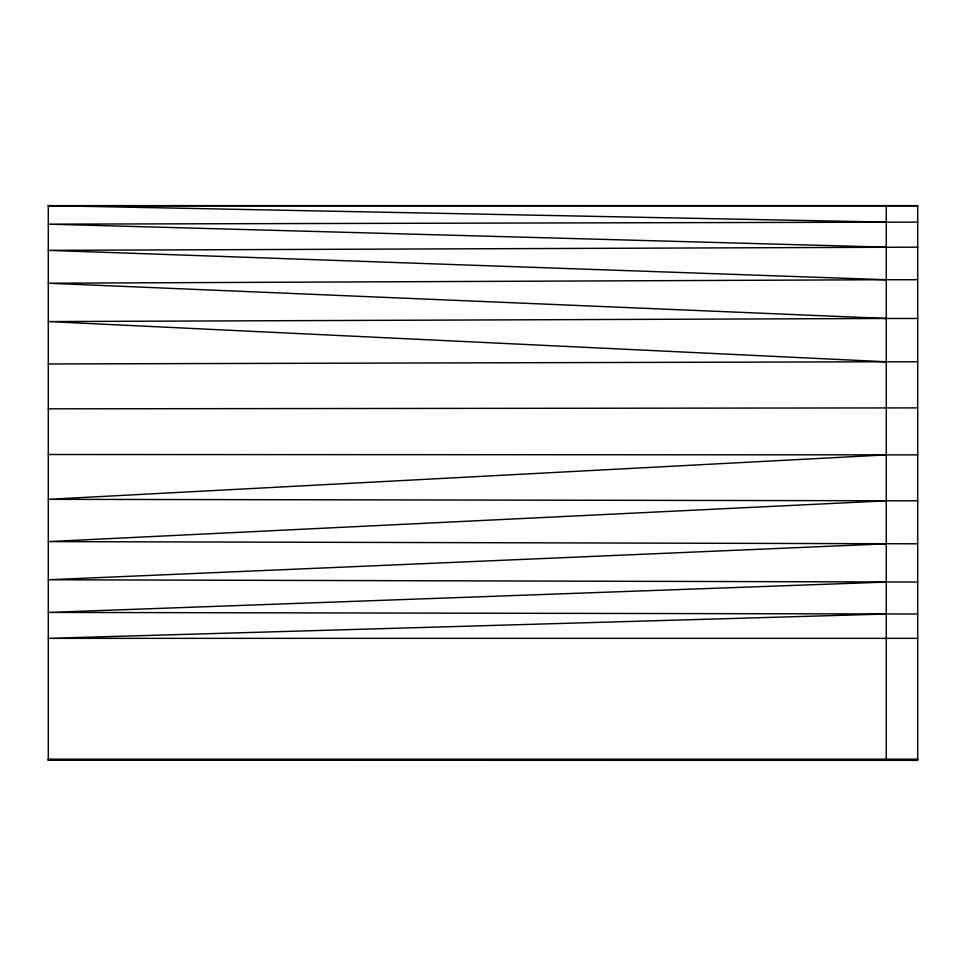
<?xml version="1.0" encoding="UTF-8"?>
<svg xmlns="http://www.w3.org/2000/svg" width="966" height="966" viewBox="0 0 966 966"><rect width="100%" height="100%" fill="white"/><g stroke="black" fill="none" stroke-linecap="round" stroke-linejoin="round"><path stroke-width="1.45" d="M886.281 454.877L48.3 499.325L917.7 500.811M886.281 500.811L48.3 541.6L917.7 543.798M886.281 543.798L48.3 579.769L917.7 582.051M886.281 582.051L48.3 612.42L917.7 614.014M886.281 614.014L48.3 638.345L917.7 638.345M917.7 247.163L48.3 250.351L886.281 279.729L917.7 279.729M886.281 279.729L48.3 283.219L886.281 318.466L917.7 318.466M886.281 318.466L48.3 321.569L886.281 361.779L917.7 361.779M917.7 222.108L48.3 224.148L886.281 247.163M48.3 363.965L886.281 361.779M48.3 408.835L917.7 407.894M48.3 760.375L48.3 205.625L917.7 205.625L917.7 760.375L48.3 760.242M48.3 205.855L917.7 205.855M48.3 454.515L917.7 454.877M48.3 759.179L917.7 759.179M48.3 759.844L917.7 759.844M48.3 205.625L886.281 222.108M886.281 205.625L886.281 760.375"/></g></svg>
